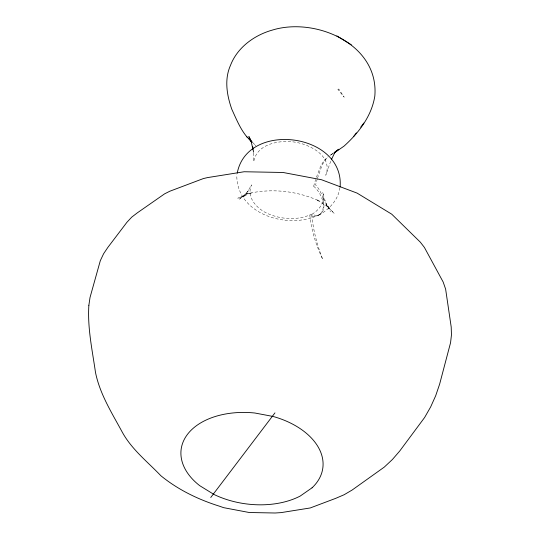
<?xml version="1.0" encoding="UTF-8"?>
<svg xmlns="http://www.w3.org/2000/svg" width="540" height="540" viewBox="0 0 540 540"><rect width="100%" height="100%" fill="white"/><g stroke="black" fill="none" stroke-linecap="round" stroke-linejoin="round"><path stroke-width="0.41" stroke-dasharray="2.7 2.03" d="M339.89 187.738C338.276 199.942 329.211 209.459 318.762 215.204M317.264 178.909L315.583 184.862A19.751 11.198 62.6 0 1 323.845 207.414A19.751 11.198 62.6 0 1 311.728 214.137C297.668 220.705 280.969 219.591 267.023 213.287C256.662 208.528 246.017 196.911 251.539 184.896L247.954 191.14L243.641 196.951L248.38 190.708L243.851 195.426L238.748 199.523L247.55 193.388L242.872 196.162L237.809 198.187L251.647 192.962L247.739 193.651C271.708 188.048 297.203 190.89 319.559 201.089L316.46 199.679L329.468 207.677L325.458 204.721L334.247 213.442L329.9 208.96L326.214 203.958M313.673 186.185L315.684 179.415M317.48 178.166L321.476 166.907A61.06 34.627 62.6 0 1 325.667 159.482L326.714 158.267A61.142 34.675 62.6 0 1 327.827 157.154M316.447 177.228L319.964 167.96A61.418 38.705 55.1 0 1 324.513 160.286L325.661 159.003A61.175 38.549 55.1 0 1 328.178 156.715M330.683 161.291L325.782 175.244C333.362 155.351 308.09 143.275 292.086 141.777C277.486 140.346 256.642 144.565 253.753 161.622L253.031 150.721M333.538 152.921L330.244 155.216A61.142 34.675 62.6 0 1 332.89 153.697M319.768 214.501C289.008 230.276 235.966 214.826 236.804 174.697M255.818 145.719L255.163 145.098M252.875 142.722L255.71 145.544M323.217 198.457L330.5 211.808M327.112 205.598L324.506 199.064L322.704 192.267C326.133 202.304 318.323 211.255 309.818 215.46A108.85 68.587 55.1 0 0 322.002 257.823L322.812 259.45L322.11 257.749A108.513 61.54 62.6 0 1 311.728 214.13M253.064 150.127L253.55 153.306L253.132 150.296M330.007 155.399A61.175 38.549 55.1 0 1 331.952 154.251M313.666 186.212A19.73 12.434 55.1 0 1 323.176 207.853A19.73 12.434 55.1 0 1 309.818 215.426M338.803 89.039L337.844 89.397L344.176 97.16L338.803 89.039"/><path stroke-width="0.81" d="M237.229 173.165C247.212 120.265 344.594 133.299 340.099 186.975M331.337 159.8L334.834 152.469M334.577 152.705L344.048 146.111C358.715 132.894 371.709 116.012 374.827 96.046C379.107 45.002 317.527 17.705 274.543 29.444L272.781 29.957C254.61 34.958 237.411 47.291 230.513 65.306C224.154 79.468 226.861 95.303 231.849 109.377C236.243 118.847 240.246 129.019 247.064 137.059M210.742 497.502L274.961 412.877M360.727 127.143L363.852 123.046M353.518 136.64L356.353 132.921M337.203 150.41L335.36 152.098A35.471 20.115 62.6 0 1 334.031 153.07A35.465 22.349 55.1 0 0 335.185 152.226L337.203 150.41M337.325 150.343L338.81 149.249L334.854 152.003M351.317 44.806L336.852 35.897M246.8 136.796L252.173 142.135M248.9 138.78L251.856 142.371M251.944 142.229L248.866 136.573L251.282 141.986L252.943 149.337M253.024 149.54L252.605 146.529L252.862 149.04M88.871 305.276C87.372 327.787 92.279 350.008 95.452 372.182C99.711 393.721 111.598 412.479 121.905 431.494C131.294 449.111 147.332 461.565 160.886 475.754C178.187 489.848 198.376 499.581 219.591 506.237L223.681 507.674L249.264 512.514L275.13 513L281.117 512.609L310.264 507.951L335.651 498.373L344.142 494.728L352.1 490.057L384.298 467.093L392.398 459.506L399.674 451.096L424.615 417.501L430.67 406.897L435.679 395.759L439.627 384.156L450.556 342.731L451.46 334.908L451.204 327.024L445.628 289.136L443.171 282.035L424.406 247.435L420.336 242.177L391.757 214.198L357.062 193.091L321.59 179.759L283.082 172.483L244.161 171.747L207.482 177.606L203.357 178.571L169.844 191.221L164.646 193.82L137.309 212.861L131.74 217.127L126.961 222.237L107.926 247.313L103.613 253.719L100.319 260.665L90.025 297.473L88.871 305.276M312.066 487.802L300.179 496.078A71.449 45.637 7.5 0 1 213.982 494.451L199.726 485.676A71.449 45.637 7.5 0 1 187.468 434.376A71.449 45.637 7.5 0 1 254.873 413.012L273.159 416.475A71.449 45.637 7.5 0 1 312.066 487.802"/></g></svg>
